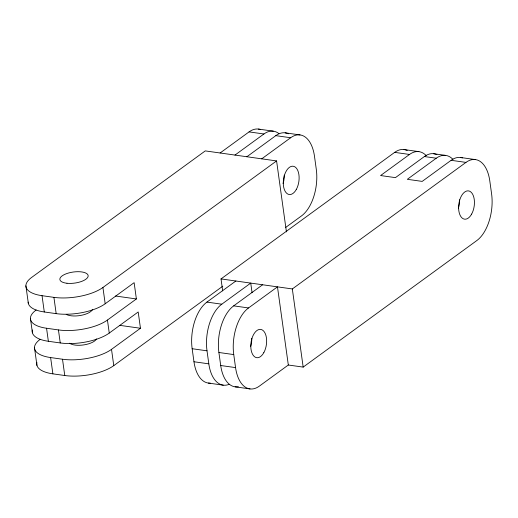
<?xml version="1.0" encoding="UTF-8"?>
<svg xmlns="http://www.w3.org/2000/svg" width="518" height="518" viewBox="0 0 518 518"><rect width="100%" height="100%" fill="white"/><g stroke="black" fill="none" stroke-linecap="round" stroke-linejoin="round"><path stroke-width="0.78" d="M220.124 152.985L249.061 131.896A35.716 19.373 -82 0 1 260.36 129.506M234.978 155.076L263.921 133.987A35.716 19.373 -82 0 1 278.885 133.579M246.866 156.747L275.803 135.658A35.716 19.373 -82 0 1 288.364 133.767M261.719 158.838L290.663 137.743A35.716 19.373 -82 0 1 314.478 156.248L316.284 169.276A35.716 19.373 -82 0 1 301.508 215.902L285.431 227.616M276.58 160.923L205.264 150.9L31.617 277.447A35.716 13.954 -7.9 0 0 42.036 295.687L53.917 297.358A35.716 13.954 -7.9 0 0 102.927 287.477L276.58 160.923L286.428 231.902M28.16 302.104A35.716 13.954 -7.9 0 0 44.295 311.972L56.177 313.643A35.716 13.954 -7.9 0 0 105.186 303.762L134.13 282.666L136.389 298.951L107.446 320.04A35.716 13.954 -7.9 0 1 58.437 329.927L46.555 328.25A35.716 13.954 -7.9 0 1 36.13 310.017M32.401 329.966A35.716 13.954 -7.9 0 0 48.362 341.278L60.25 342.948A35.716 13.954 -7.9 0 0 109.253 333.068L138.196 311.978L140.456 328.257L111.512 349.352A35.716 13.954 -7.9 0 1 62.503 359.233L50.622 357.562A35.716 13.954 -7.9 0 1 40.203 339.322M222.675 290.883L221.018 278.917L394.664 152.37A35.716 19.373 -82 0 1 407.219 150.479M36.92 362.529A35.716 13.954 -7.9 0 0 52.881 373.847L64.763 375.518A35.716 13.954 -7.9 0 0 113.772 365.63L222.792 286.182M210.353 383.145A35.716 19.373 -82 0 1 193.965 361.752L192.152 348.724A35.716 19.373 -82 0 1 206.928 302.098L235.871 281.009M426.172 155.581A35.716 19.373 -82 0 0 409.524 154.455L380.581 175.55L395.435 177.635L424.378 156.546A35.716 19.373 -82 0 1 436.933 154.655M229.047 384.362A35.716 19.373 -82 0 1 208.819 363.843L207.012 350.815A35.716 19.373 -82 0 1 221.788 304.189L250.731 283.093L252.059 292.67M238.39 386.758A35.716 19.373 -82 0 1 220.707 365.514L218.9 352.486A35.716 19.373 -82 0 1 233.676 305.86L262.613 284.77M452.913 159.337A35.716 19.373 -82 0 0 436.266 158.217L407.323 179.306L422.183 181.397L451.12 160.308A35.716 19.373 -82 0 1 462.419 157.919M235.56 367.599L233.754 354.577A35.716 19.373 -82 0 1 248.53 307.951L277.473 286.855L288.319 365.015L259.376 386.104A35.716 19.373 -82 0 1 235.56 367.599L220.707 365.514M221.018 278.917L292.327 288.947L465.98 162.393A35.716 19.373 -82 0 1 489.795 180.899L491.601 193.926A35.716 19.373 -82 0 1 476.825 240.553L303.172 367.1L288.319 365.015M258.43 129.073L273.284 131.164M285.172 132.835L300.032 134.926M404.034 149.547L418.887 151.638M433.747 153.723L445.629 155.4M460.489 157.485L475.343 159.576M249.061 131.896L263.921 133.987M275.803 135.658L290.663 137.743M394.664 152.37L409.524 154.455M424.378 156.546L436.266 158.217M451.12 160.308L465.98 162.393M206.928 302.098L221.788 304.189M233.676 305.86L248.53 307.951M115.559 296.018L136.389 298.951M119.626 325.33L140.456 328.257M192.152 348.724L207.012 350.815M218.9 352.486L233.754 354.577M193.965 361.752L208.819 363.843M208.411 383.074L223.264 385.165M235.153 386.836L250.013 388.927M292.327 288.947L303.172 367.1M102.927 287.477L105.186 303.762M107.446 320.04L109.253 333.068M111.512 349.352L113.772 365.63M53.917 297.358L56.177 313.643M58.437 329.927L60.25 342.948M62.503 359.233L64.763 375.518M42.036 295.687L44.295 311.972M46.555 328.25L48.362 341.278M50.622 357.562L52.881 373.847M25.9 285.826L28.36 303.529M30.42 318.389L32.427 332.834M34.486 347.701L36.946 365.404M459.583 199.78A14.284 7.751 -82 0 1 458.398 208.178M251.78 338.306A14.284 7.751 -82 0 1 250.595 346.697M284.265 175.129A14.284 7.751 -82 0 1 283.081 183.527M92.418 309.602A14.284 5.581 -7.9 0 1 80.769 315.417A14.284 5.581 -7.9 0 1 66.207 314.348M96.484 338.914A14.284 5.581 -7.9 0 1 84.123 344.846A14.284 5.581 -7.9 0 1 69.626 343.22M471.62 214.115A14.284 7.751 -82 0 0 469.23 191.051A14.284 7.751 -82 0 0 458.715 209.926A14.284 7.751 -82 0 0 471.62 214.115M263.817 352.641A14.284 7.751 -82 0 0 261.428 329.571A14.284 7.751 -82 0 0 250.913 348.446A14.284 7.751 -82 0 0 263.817 352.641M296.302 189.465A14.284 7.751 -82 0 0 293.913 166.401A14.284 7.751 -82 0 0 283.398 185.276A14.284 7.751 -82 0 0 296.302 189.465M66.958 283.262A14.284 5.581 -7.9 0 0 88.177 275.88A14.284 5.581 -7.9 0 0 66.88 273.53A14.284 5.581 -7.9 0 0 66.958 283.262"/></g></svg>
